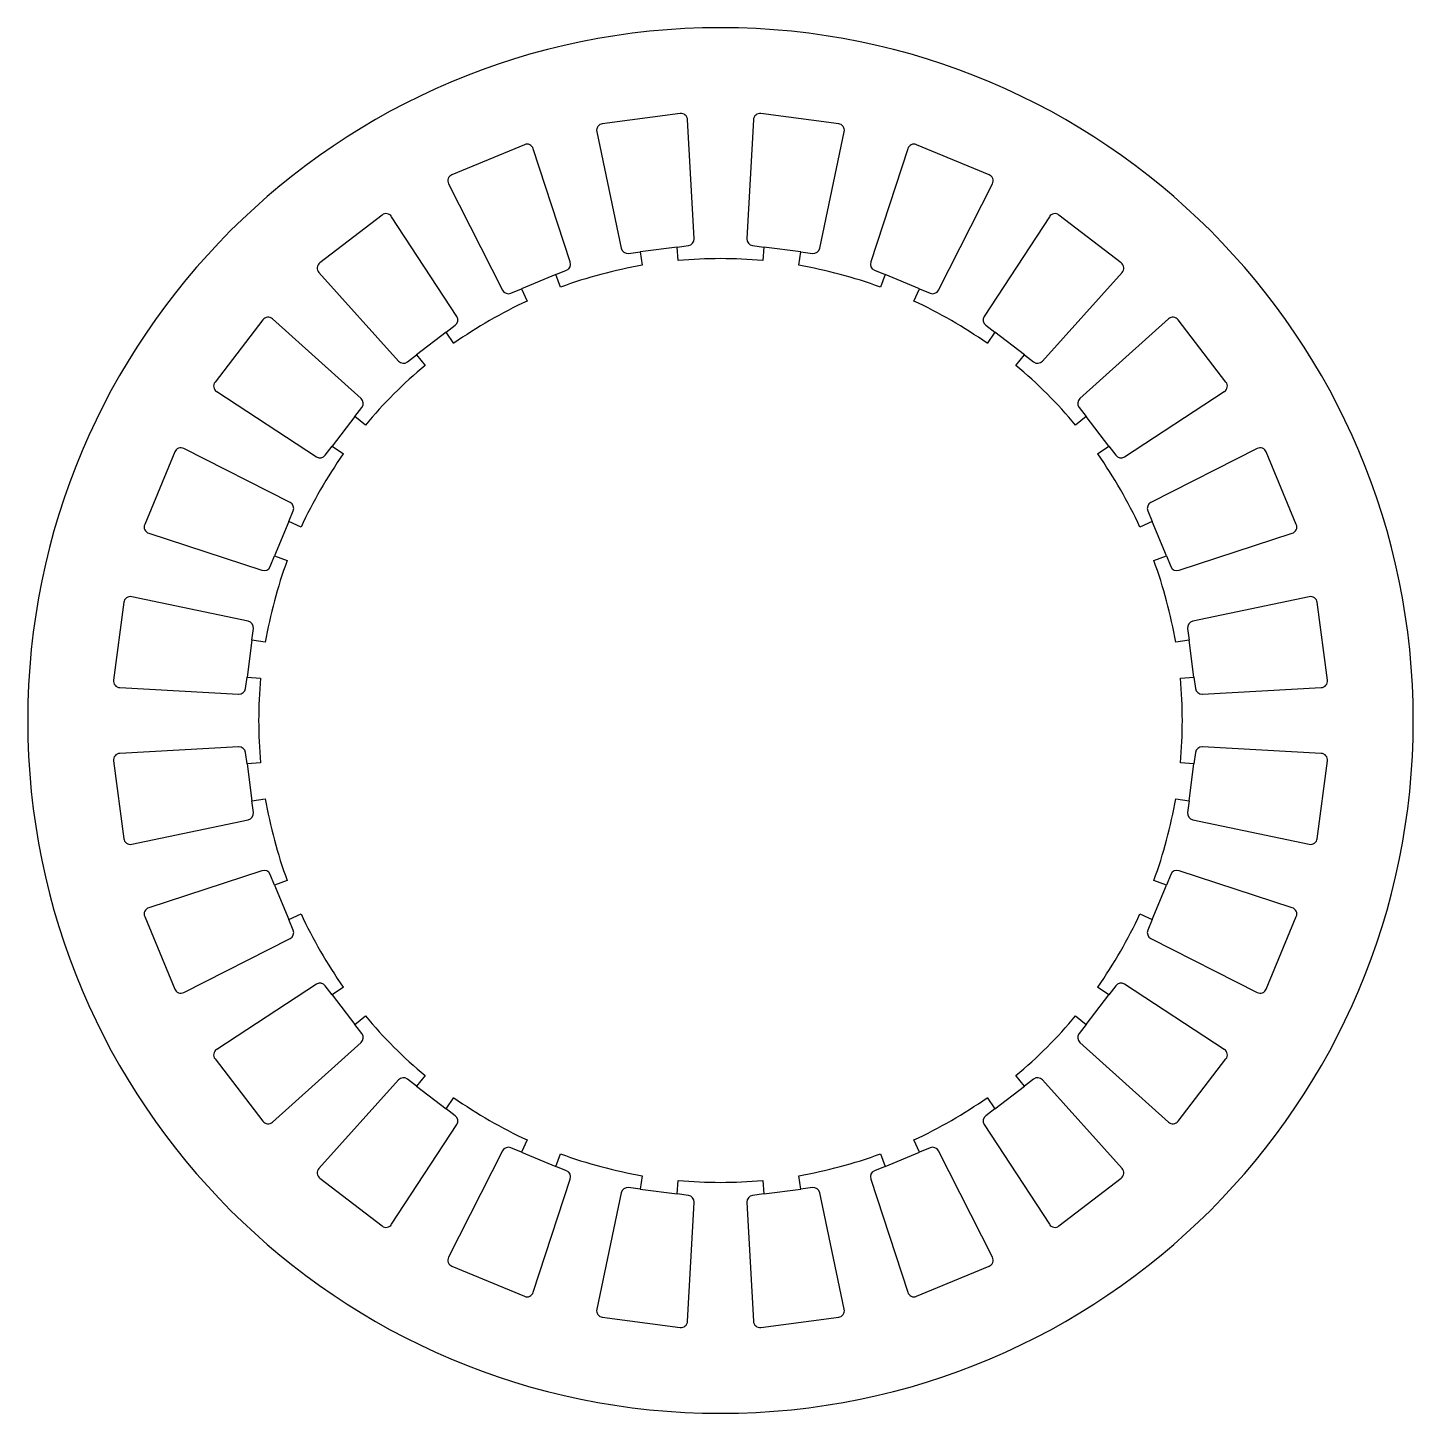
# Model space of a CAD drawing. Extents: x -105 to 105, y -105 to 105.
import ezdxf

# ---------------------------------------------------------------- set-up
doc = ezdxf.new("R2010")
doc.units = 0
doc.layers.add('default', color=7, linetype='CONTINUOUS')

msp = doc.modelspace()

# ---------------------------------------------------------------- linework, layer by layer
at = {"layer": 'default'}
for p, q in [((-6.11, 91.99), (-17.91, 90.44)), ((-4, 73.03), (-4.98, 91.05)), ((4.98, 91.05), (4, 73.03)), ((17.91, 90.44), (6.11, 91.99)), ((-18.75, 89.24), (-15.04, 71.57)), ((15.04, 71.57), (18.75, 89.24)), ((-29.71, 87.27), (-40.7, 82.72)), ((-22.76, 69.5), (-28.38, 86.66)), ((28.38, 86.66), (22.76, 69.5)), ((40.7, 82.72), (29.71, 87.27)), ((-41.21, 81.34), (-33.05, 65.24)), ((33.05, 65.24), (41.21, 81.34)), ((-51.29, 76.61), (-60.73, 69.37)), ((-39.97, 61.25), (-49.84, 76.36)), ((49.84, 76.36), (39.97, 61.25)), ((60.73, 69.37), (51.29, 76.61)), ((-6.59, 71.75), (-12.2, 71.01)), ((-6.59, 71.75), (-4.86, 71.98)), ((-6.41, 69.71), (-6.59, 71.75)), ((4.86, 71.98), (6.59, 71.75)), ((6.59, 71.75), (6.41, 69.71)), ((12.2, 71.01), (6.59, 71.75)), ((-13.93, 70.79), (-12.2, 71.01)), ((-12.2, 71.01), (-11.85, 68.99)), ((11.85, 68.99), (12.2, 71.01)), ((12.2, 71.01), (13.93, 70.79)), ((-60.86, 67.91), (-48.81, 54.46)), ((-24.94, 67.6), (-30.17, 65.44)), ((-24.94, 67.6), (-23.33, 68.27)), ((-24.23, 65.67), (-24.94, 67.6)), ((23.33, 68.27), (24.94, 67.6)), ((24.94, 67.6), (24.23, 65.67)), ((30.17, 65.44), (24.94, 67.6)), ((48.81, 54.46), (60.86, 67.91)), ((-31.78, 64.77), (-30.17, 65.44)), ((-30.17, 65.44), (-29.31, 63.57)), ((29.31, 63.57), (30.17, 65.44)), ((30.17, 65.44), (31.78, 64.77)), ((-69.37, 60.73), (-76.61, 51.29)), ((-54.46, 48.81), (-67.91, 60.86)), ((-41.59, 58.84), (-46.07, 55.4)), ((-41.59, 58.84), (-40.2, 59.91)), ((-40.4, 57.16), (-41.59, 58.84)), ((40.2, 59.91), (41.59, 58.84)), ((41.59, 58.84), (40.4, 57.16)), ((46.07, 55.4), (41.59, 58.84)), ((67.91, 60.86), (54.46, 48.81)), ((76.61, 51.29), (69.37, 60.73)), ((-47.46, 54.34), (-46.07, 55.4)), ((-46.07, 55.4), (-44.76, 53.82)), ((44.76, 53.82), (46.07, 55.4)), ((46.07, 55.4), (47.46, 54.34)), ((-76.36, 49.84), (-61.25, 39.97)), ((61.25, 39.97), (76.36, 49.84)), ((-55.4, 46.07), (-54.34, 47.46)), ((54.34, 47.46), (55.4, 46.07)), ((-55.4, 46.07), (-58.84, 41.59)), ((-53.82, 44.76), (-55.4, 46.07)), ((55.4, 46.07), (53.82, 44.76)), ((58.84, 41.59), (55.4, 46.07)), ((-82.72, 40.7), (-87.27, 29.71)), ((-65.24, 33.05), (-81.34, 41.21)), ((-59.91, 40.2), (-58.84, 41.59)), ((-58.84, 41.59), (-57.16, 40.4)), ((57.16, 40.4), (58.84, 41.59)), ((58.84, 41.59), (59.91, 40.2)), ((81.34, 41.21), (65.24, 33.05)), ((87.27, 29.71), (82.72, 40.7)), ((-65.44, 30.17), (-64.77, 31.78)), ((64.77, 31.78), (65.44, 30.17)), ((-65.44, 30.17), (-67.6, 24.94)), ((-63.57, 29.31), (-65.44, 30.17)), ((65.44, 30.17), (63.57, 29.31)), ((67.6, 24.94), (65.44, 30.17)), ((-86.66, 28.38), (-69.5, 22.76)), ((69.5, 22.76), (86.66, 28.38)), ((-68.27, 23.33), (-67.6, 24.94)), ((-67.6, 24.94), (-65.67, 24.23)), ((65.67, 24.23), (67.6, 24.94)), ((67.6, 24.94), (68.27, 23.33)), ((-90.44, 17.91), (-91.99, 6.11)), ((-71.57, 15.04), (-89.24, 18.75)), ((89.24, 18.75), (71.57, 15.04)), ((91.99, 6.11), (90.44, 17.91)), ((-71.01, 12.2), (-70.79, 13.93)), ((70.79, 13.93), (71.01, 12.2)), ((-71.01, 12.2), (-71.75, 6.59)), ((-68.99, 11.85), (-71.01, 12.2)), ((71.01, 12.2), (68.99, 11.85)), ((71.75, 6.59), (71.01, 12.2)), ((-71.98, 4.86), (-71.75, 6.59)), ((-71.75, 6.59), (-69.71, 6.41)), ((69.71, 6.41), (71.75, 6.59)), ((71.75, 6.59), (71.98, 4.86)), ((-91.05, 4.98), (-73.03, 4)), ((73.03, 4), (91.05, 4.98)), ((-73.03, -4), (-91.05, -4.98)), ((91.05, -4.98), (73.03, -4)), ((-91.99, -6.11), (-90.44, -17.91)), ((-71.75, -6.59), (-71.98, -4.86)), ((71.98, -4.86), (71.75, -6.59)), ((90.44, -17.91), (91.99, -6.11)), ((-69.71, -6.41), (-71.75, -6.59)), ((-71.75, -6.59), (-71.01, -12.2)), ((71.75, -6.59), (69.71, -6.41)), ((71.01, -12.2), (71.75, -6.59)), ((-71.01, -12.2), (-68.99, -11.85)), ((-70.79, -13.93), (-71.01, -12.2)), ((68.99, -11.85), (71.01, -12.2)), ((71.01, -12.2), (70.79, -13.93)), ((-89.24, -18.75), (-71.57, -15.04)), ((71.57, -15.04), (89.24, -18.75)), ((-69.5, -22.76), (-86.66, -28.38)), ((86.66, -28.38), (69.5, -22.76)), ((-67.6, -24.94), (-68.27, -23.33)), ((-65.67, -24.23), (-67.6, -24.94)), ((-67.6, -24.94), (-65.44, -30.17)), ((65.44, -30.17), (67.6, -24.94)), ((67.6, -24.94), (65.67, -24.23)), ((68.27, -23.33), (67.6, -24.94)), ((-65.44, -30.17), (-63.57, -29.31)), ((63.57, -29.31), (65.44, -30.17)), ((-87.27, -29.71), (-82.72, -40.7)), ((-64.77, -31.78), (-65.44, -30.17)), ((65.44, -30.17), (64.77, -31.78)), ((82.72, -40.7), (87.27, -29.71)), ((-81.34, -41.21), (-65.24, -33.05)), ((65.24, -33.05), (81.34, -41.21)), ((-61.25, -39.97), (-76.36, -49.84)), ((-58.84, -41.59), (-59.91, -40.2)), ((-57.16, -40.4), (-58.84, -41.59)), ((-58.84, -41.59), (-55.4, -46.07)), ((55.4, -46.07), (58.84, -41.59)), ((58.84, -41.59), (57.16, -40.4)), ((59.91, -40.2), (58.84, -41.59)), ((76.36, -49.84), (61.25, -39.97)), ((-55.4, -46.07), (-53.82, -44.76)), ((-54.34, -47.46), (-55.4, -46.07)), ((53.82, -44.76), (55.4, -46.07)), ((55.4, -46.07), (54.34, -47.46)), ((-67.91, -60.86), (-54.46, -48.81)), ((54.46, -48.81), (67.91, -60.86)), ((-76.61, -51.29), (-69.37, -60.73)), ((69.37, -60.73), (76.61, -51.29)), ((-48.81, -54.46), (-60.86, -67.91)), ((-46.07, -55.4), (-47.46, -54.34)), ((-44.76, -53.82), (-46.07, -55.4)), ((46.07, -55.4), (44.76, -53.82)), ((47.46, -54.34), (46.07, -55.4)), ((60.86, -67.91), (48.81, -54.46)), ((-46.07, -55.4), (-41.59, -58.84)), ((41.59, -58.84), (46.07, -55.4)), ((-41.59, -58.84), (-40.4, -57.16)), ((40.4, -57.16), (41.59, -58.84)), ((-40.2, -59.91), (-41.59, -58.84)), ((41.59, -58.84), (40.2, -59.91)), ((-49.84, -76.36), (-39.97, -61.25)), ((39.97, -61.25), (49.84, -76.36)), ((-30.17, -65.44), (-31.78, -64.77)), ((-29.31, -63.57), (-30.17, -65.44)), ((30.17, -65.44), (29.31, -63.57)), ((31.78, -64.77), (30.17, -65.44)), ((-33.05, -65.24), (-41.21, -81.34)), ((-30.17, -65.44), (-24.94, -67.6)), ((-24.94, -67.6), (-24.23, -65.67)), ((24.23, -65.67), (24.94, -67.6)), ((24.94, -67.6), (30.17, -65.44)), ((41.21, -81.34), (33.05, -65.24)), ((-23.33, -68.27), (-24.94, -67.6)), ((-11.85, -68.99), (-12.2, -71.01)), ((12.2, -71.01), (11.85, -68.99)), ((24.94, -67.6), (23.33, -68.27)), ((-60.73, -69.37), (-51.29, -76.61)), ((-28.38, -86.66), (-22.76, -69.5)), ((-12.2, -71.01), (-13.93, -70.79)), ((-12.2, -71.01), (-6.59, -71.75)), ((-6.59, -71.75), (-6.41, -69.71)), ((6.41, -69.71), (6.59, -71.75)), ((6.59, -71.75), (12.2, -71.01)), ((13.93, -70.79), (12.2, -71.01)), ((22.76, -69.5), (28.38, -86.66)), ((51.29, -76.61), (60.73, -69.37)), ((-15.04, -71.57), (-18.75, -89.24)), ((-4.86, -71.98), (-6.59, -71.75)), ((-4.98, -91.05), (-4, -73.03)), ((4, -73.03), (4.98, -91.05)), ((6.59, -71.75), (4.86, -71.98)), ((18.75, -89.24), (15.04, -71.57)), ((-40.7, -82.72), (-29.71, -87.27)), ((29.71, -87.27), (40.7, -82.72)), ((-17.91, -90.44), (-6.11, -91.99)), ((6.11, -91.99), (17.91, -90.44))]:
    msp.add_line(p, q, dxfattribs=at)
for centre, radius, start, end in [((0, 0), 105, 0, 180), ((-17.78, 89.45), 1, 97.5, 191.8683), ((-5.98, 91), 1, 3.1317, 97.5), ((5.98, 91), 1, 82.5, 176.8683), ((17.78, 89.45), 1, 348.1317, 82.5), ((-29.33, 86.35), 1, 18.1317, 112.5), ((29.33, 86.35), 1, 67.5, 161.8683), ((-40.32, 81.8), 1, 112.5, 206.8683), ((40.32, 81.8), 1, 333.1317, 67.5), ((-50.68, 75.82), 1, 33.1317, 127.5), ((50.68, 75.82), 1, 52.5, 146.8683), ((-14.06, 71.78), 1, 191.8683, 277.5), ((-4.99, 72.97), 1, 277.5, 3.1317), ((4.99, 72.97), 1, 176.8683, 262.5), ((14.06, 71.78), 1, 262.5, 348.1317), ((-60.12, 68.57), 1, 127.5, 221.8683), ((-23.71, 69.19), 1, 292.5, 18.1317), ((0, 0), 70, 84.7497, 95.2503), ((23.71, 69.19), 1, 161.8683, 247.5), ((60.12, 68.57), 1, 318.1317, 52.5), ((0, 0), 70, 99.7497, 110.2503), ((0, 0), 70, 69.7497, 80.2503), ((-32.16, 65.69), 1, 206.8683, 292.5), ((32.16, 65.69), 1, 247.5, 333.1317), ((0, 0), 70, 114.7497, 125.2503), ((0, 0), 70, 54.7497, 65.2503), ((-68.57, 60.12), 1, 48.1317, 142.5), ((-40.81, 60.7), 1, 307.5, 33.1317), ((40.81, 60.7), 1, 146.8683, 232.5), ((68.57, 60.12), 1, 37.5, 131.8683), ((0, 0), 70, 129.7497, 140.2503), ((-48.07, 55.13), 1, 221.8683, 307.5), ((0, 0), 70, 39.7497, 50.2503), ((48.07, 55.13), 1, 232.5, 318.1317), ((-75.82, 50.68), 1, 142.5, 236.8683), ((75.82, 50.68), 1, 303.1317, 37.5), ((-55.13, 48.07), 1, 322.5, 48.1317), ((55.13, 48.07), 1, 131.8683, 217.5), ((-81.8, 40.32), 1, 63.1317, 157.5), ((0, 0), 70, 144.7497, 155.2503), ((-60.7, 40.81), 1, 236.8683, 322.5), ((0, 0), 70, 24.7497, 35.2503), ((60.7, 40.81), 1, 217.5, 303.1317), ((81.8, 40.32), 1, 22.5, 116.8683), ((-65.69, 32.16), 1, 337.5, 63.1317), ((65.69, 32.16), 1, 116.8683, 202.5), ((-86.35, 29.33), 1, 157.5, 251.8683), ((86.35, 29.33), 1, 288.1317, 22.5), ((-69.19, 23.71), 1, 251.8683, 337.5), ((0, 0), 70, 159.7497, 170.2503), ((0, 0), 70, 9.7497, 20.2503), ((69.19, 23.71), 1, 202.5, 288.1317), ((-89.45, 17.78), 1, 78.1317, 172.5), ((89.45, 17.78), 1, 7.5, 101.8683), ((-71.78, 14.06), 1, 352.5, 78.1317), ((71.78, 14.06), 1, 101.8683, 187.5), ((0, 0), 70, 174.7497, 180), ((0, 0), 70, 0, 5.2503), ((-91, 5.98), 1, 172.5, 266.8683), ((-72.97, 4.99), 1, 266.8683, 352.5), ((72.97, 4.99), 1, 187.5, 273.1317), ((91, 5.98), 1, 273.1317, 7.5), ((0, 0), 105, 180, 0), ((0, 0), 70, 180, 185.2503), ((0, 0), 70, 354.7497, 360), ((-72.97, -4.99), 1, 7.5, 93.1317), ((72.97, -4.99), 1, 86.8683, 172.5), ((-91, -5.98), 1, 93.1317, 187.5), ((91, -5.98), 1, 352.5, 86.8683), ((0, 0), 70, 189.7497, 200.2503), ((0, 0), 70, 339.7497, 350.2503), ((-71.78, -14.06), 1, 281.8683, 7.5), ((71.78, -14.06), 1, 172.5, 258.1317), ((-89.45, -17.78), 1, 187.5, 281.8683), ((89.45, -17.78), 1, 258.1317, 352.5), ((-69.19, -23.71), 1, 22.5, 108.1317), ((69.19, -23.71), 1, 71.8683, 157.5), ((-86.35, -29.33), 1, 108.1317, 202.5), ((0, 0), 70, 204.7497, 215.2503), ((0, 0), 70, 324.7497, 335.2503), ((86.35, -29.33), 1, 337.5, 71.8683), ((-65.69, -32.16), 1, 296.8683, 22.5), ((65.69, -32.16), 1, 157.5, 243.1317), ((-60.7, -40.81), 1, 37.5, 123.1317), ((60.7, -40.81), 1, 56.8683, 142.5), ((-81.8, -40.32), 1, 202.5, 296.8683), ((81.8, -40.32), 1, 243.1317, 337.5), ((0, 0), 70, 219.7497, 230.2503), ((0, 0), 70, 309.7497, 320.2503), ((-55.13, -48.07), 1, 311.8683, 37.5), ((55.13, -48.07), 1, 142.5, 228.1317), ((-75.82, -50.68), 1, 123.1317, 217.5), ((75.82, -50.68), 1, 322.5, 56.8683), ((-48.07, -55.13), 1, 52.5, 138.1317), ((48.07, -55.13), 1, 41.8683, 127.5), ((0, 0), 70, 234.7497, 245.2503), ((0, 0), 70, 294.7497, 305.2503), ((-68.57, -60.12), 1, 217.5, 311.8683), ((-40.81, -60.7), 1, 326.8683, 52.5), ((40.81, -60.7), 1, 127.5, 213.1317), ((68.57, -60.12), 1, 228.1317, 322.5), ((-32.16, -65.69), 1, 67.5, 153.1317), ((32.16, -65.69), 1, 26.8683, 112.5), ((0, 0), 70, 249.7497, 260.2503), ((0, 0), 70, 279.7497, 290.2503), ((-60.12, -68.57), 1, 138.1317, 232.5), ((-23.71, -69.19), 1, 341.8683, 67.5), ((23.71, -69.19), 1, 112.5, 198.1317), ((60.12, -68.57), 1, 307.5, 41.8683), ((-14.06, -71.78), 1, 82.5, 168.1317), ((0, 0), 70, 264.7497, 275.2503), ((14.06, -71.78), 1, 11.8683, 97.5), ((-4.99, -72.97), 1, 356.8683, 82.5), ((4.99, -72.97), 1, 97.5, 183.1317), ((-50.68, -75.82), 1, 232.5, 326.8683), ((50.68, -75.82), 1, 213.1317, 307.5), ((-40.32, -81.8), 1, 153.1317, 247.5), ((40.32, -81.8), 1, 292.5, 26.8683), ((-29.33, -86.35), 1, 247.5, 341.8683), ((29.33, -86.35), 1, 198.1317, 292.5), ((-17.78, -89.45), 1, 168.1317, 262.5), ((17.78, -89.45), 1, 277.5, 11.8683), ((-5.98, -91), 1, 262.5, 356.8683), ((5.98, -91), 1, 183.1317, 277.5)]:
    msp.add_arc(centre, radius, start, end, dxfattribs=at)

doc.saveas('drawing.dxf')
